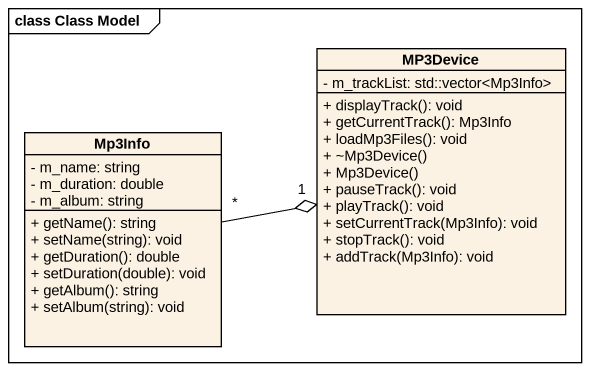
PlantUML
@startuml
mainframe class Class Model
hide circle
hide empty members
skinparam classAttributeIconSize 0
class MP3Device {
  - m_trackList: std::vector<Mp3Info>
  + displayTrack(): void
  + getCurrentTrack(): Mp3Info
  + loadMp3Files(): void
  + ~Mp3Device()
  + Mp3Device()
  + pauseTrack(): void
  + playTrack(): void
  + setCurrentTrack(Mp3Info): void
  + stopTrack(): void
  + addTrack(Mp3Info): void
}
class Mp3Info {
  - m_name: string
  - m_duration: double
  - m_album: string
  + getName(): string
  + setName(string): void
  + getDuration(): double
  + setDuration(double): void
  + getAlbum(): string
  + setAlbum(string): void
}
Mp3Info "*" -right-o "1" MP3Device
@enduml
